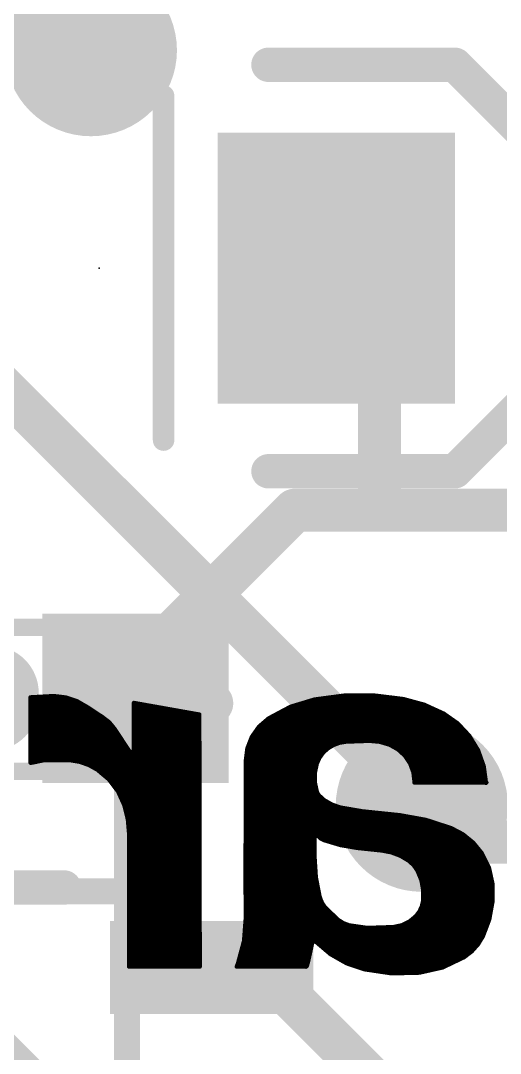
# Model space of a CAD drawing. Extents: x -0.1 to 42, y -11.4 to 16.1.
# Drawn here: x 29.38 to 32.21, y 6.79 to 12.89 of the extents above; entities that cross this region are included whole.
import ezdxf

# ---------------------------------------------------------------- set-up
doc = ezdxf.new("R2010")
doc.units = 0
for name, color, linetype in [('1', 12, 'CONTINUOUS'), ('16', 132, 'CONTINUOUS'), ('18', 110, 'CONTINUOUS'), ('21', 41, 'CONTINUOUS'), ('22', 40, 'CONTINUOUS'), ('23', 53, 'CONTINUOUS'), ('51', 53, 'CONTINUOUS')]:
    doc.layers.add(name, color=color, linetype=linetype)

# ---------------------------------------------------------------- blocks, each defined once
blk = doc.blocks.new('RECT')
blk.add_solid([(-0.5, -0.5), (0.5, -0.5), (-0.5, 0.5), (0.5, 0.5)])
blk = doc.blocks.new('ROUNDV')
at = {"const_width": 0.5}
blk.add_lwpolyline([(0, -0.25, 1), (0, 0.25, 1), (0, -0.25)], format="xyb", dxfattribs=at)

msp = doc.modelspace()

# ---------------------------------------------------------------- linework, layer by layer
at = {"layer": '1', "const_width": 0.254}
for points in [[(31.245, 11.43), (31.5, 11.175)], [(31.5, 11.175), (31.5, 10)], [(31, 10), (30.06, 9.06)], [(31.5, 10), (31, 10)], [(32.76, 10), (31.5, 10)], [(30.06, 9.06), (30.06, 8.89)], [(30.48, 8.89), (30.06, 8.89)], [(30.06, 7.7501), (30.06, 8.89)], [(30.5101, 8.8599), (30.48, 8.89)], [(31.75, 8.255), (31.765, 8.24)], [(31.965, 8.04), (31.75, 8.255)], [(33.02, 8.04), (31.965, 8.04)], [(30.5101, 7.3), (30.06, 7.7501)], [(30.5101, 7.3), (30.8, 7.3)], [(30.8, 7.3), (31.75, 6.35)]]:
    msp.add_lwpolyline(points, dxfattribs=at)
at = {"layer": '1', "const_width": 0.127}
for points in [[(31.2899, 11.4749, 1), (31.2001, 11.3851)], [(31.5635, 11.175, 1), (31.4365, 11.175)], [(31.4551, 11.1301, 1), (31.5449, 11.2199)], [(31, 10.0635, 1), (31, 9.9365)], [(31.0449, 9.9551, 1), (30.9551, 10.0449)], [(31.5, 10.0635, 1), (31.5, 9.9365)], [(31.5, 9.9365, 1), (31.5, 10.0635)], [(31.4365, 10, 1), (31.5635, 10)], [(30.1235, 9.06, 1), (29.9965, 9.06)], [(30.0151, 9.1049, 1), (30.1049, 9.0151)], [(30.06, 8.9535, 1), (30.06, 8.8265)], [(30.1235, 8.89, 1), (29.9965, 8.89)], [(30.5249, 8.9349, 1), (30.4351, 8.8451)], [(30.4652, 8.815, 1), (30.555, 8.9048)], [(30.48, 8.8265, 1), (30.48, 8.9535)], [(29.9965, 8.89, 1), (30.1235, 8.89)], [(31.7949, 8.2999, 1), (31.7051, 8.2101)], [(31.7949, 8.2999, 1), (31.7051, 8.2101)], [(31.7201, 8.1951, 1), (31.8099, 8.2849)], [(31.965, 8.1035, 1), (31.965, 7.9765)], [(31.9201, 7.9951, 1), (32.0099, 8.0849)], [(30.1049, 7.795, 1), (30.0151, 7.7052)], [(29.9965, 7.7501, 1), (30.1235, 7.7501)], [(30.5101, 7.3635, 1), (30.5101, 7.2365)], [(30.4652, 7.2551, 1), (30.555, 7.3449)], [(30.8449, 7.3449, 1), (30.7551, 7.2551)], [(30.8, 7.2365, 1), (30.8, 7.3635)]]:
    msp.add_lwpolyline(points, format="xyb", dxfattribs=at)
at = {"layer": '16', "const_width": 0.254}
for points in [[(28.448, 11.557), (31.75, 8.255)], [(25.908, 10.16), (33.147, 2.921)]]:
    msp.add_lwpolyline(points, dxfattribs=at)
at = {"layer": '16', "const_width": 0.127}
msp.add_lwpolyline([(31.7051, 8.2101, 1), (31.7949, 8.2999)], format="xyb", dxfattribs=at)
at = {"layer": '21'}
for points, const_width in [([(31.945, 12.63), (30.845, 12.63)], 0.2032), ([(32.345, 12.23), (31.945, 12.63)], 0.2032), ([(30.226, 12.446), (30.226, 10.414)], 0.127), ([(31.945, 10.23), (32.345, 10.63)], 0.2032), ([(30.845, 10.23), (31.945, 10.23)], 0.2032), ([(29.21, 8.8595), (29.21, 8.9205)], 0.5588), ([(28.7806, 7.7724), (29.6394, 7.7724)], 0.2032)]:
    msp.add_lwpolyline(points, dxfattribs=dict(at, const_width=const_width))
for points, const_width in [([(30.845, 12.6808, 1), (30.845, 12.5792)], 0.1016), ([(31.9809, 12.6659, 1), (31.9091, 12.5941)], 0.1016), ([(31.945, 12.5792, 1), (31.945, 12.6808)], 0.1016), ([(30.2578, 12.446, 1), (30.1943, 12.446)], 0.0635), ([(30.1943, 10.414, 1), (30.2578, 10.414)], 0.0635), ([(30.845, 10.2808, 1), (30.845, 10.1792)], 0.1016), ([(31.9091, 10.2659, 1), (31.9809, 10.1941)], 0.1016), ([(31.945, 10.1792, 1), (31.945, 10.2808)], 0.1016), ([(29.3497, 8.9205, 1), (29.0703, 8.9205)], 0.2794), ([(29.0703, 8.8595, 1), (29.3497, 8.8595)], 0.2794), ([(29.6394, 7.7216, 1), (29.6394, 7.8232)], 0.1016)]:
    msp.add_lwpolyline(points, format="xyb", dxfattribs=dict(at, const_width=const_width))
at = {"layer": '22', "const_width": 0.0254}
for points in [[(29.5783, 8.9027), (29.4411, 8.8951)], [(29.4411, 8.8951), (29.4411, 8.509)], [(29.4411, 8.89), (29.6612, 8.89)], [(29.6484, 8.8943), (29.5783, 8.9027)], [(29.7153, 8.872), (29.6484, 8.8943)], [(31.1175, 8.8824), (31.2914, 8.9054)], [(31.175, 8.89), (31.5992, 8.89)], [(31.2914, 8.9054), (31.4667, 8.9062)], [(31.4667, 8.9062), (31.6408, 8.8849)], [(29.4411, 8.8646), (29.7281, 8.8646)], [(29.4411, 8.8392), (29.7721, 8.8392)], [(29.7764, 8.8367), (29.7153, 8.872)], [(29.8653, 8.7782), (29.7764, 8.8367)], [(30.4368, 8.7935), (30.0507, 8.8621)], [(30.0507, 8.8621), (30.0507, 8.575)], [(30.0507, 8.8392), (30.1796, 8.8392)], [(30.8458, 8.7706), (30.9761, 8.8399)], [(30.9748, 8.8392), (31.7906, 8.8392)], [(30.9761, 8.8399), (31.1175, 8.8824)], [(31.0583, 8.8646), (31.7154, 8.8646)], [(31.6408, 8.8849), (31.7637, 8.8515)], [(31.7637, 8.8515), (31.8795, 8.7986)], [(29.4411, 8.8138), (29.8112, 8.8138)], [(29.4411, 8.7884), (29.8498, 8.7884)], [(29.9048, 8.748), (29.8653, 8.7782)], [(30.0507, 8.8138), (30.3225, 8.8138)], [(30.0507, 8.7884), (30.4368, 8.7884)], [(30.4394, 7.305), (30.4368, 8.7935)], [(30.7896, 8.7223), (30.8458, 8.7706)], [(30.8793, 8.7884), (31.894, 8.7884)], [(30.927, 8.8138), (31.8462, 8.8138)], [(31.8795, 8.7986), (31.9613, 8.7411)], [(29.4411, 8.763), (29.8852, 8.763)], [(29.4411, 8.7376), (29.9133, 8.7376)], [(29.4411, 8.7122), (29.9343, 8.7122)], [(29.9364, 8.7097), (29.9048, 8.748)], [(30.005, 8.6055), (29.9364, 8.7097)], [(30.0507, 8.763), (30.4369, 8.763)], [(30.0507, 8.7376), (30.4369, 8.7376)], [(30.0507, 8.7122), (30.4369, 8.7122)], [(30.7469, 8.6618), (30.7896, 8.7223)], [(30.7825, 8.7122), (31.9884, 8.7122)], [(30.8074, 8.7376), (31.9646, 8.7376)], [(30.837, 8.763), (31.9302, 8.763)], [(31.9613, 8.7411), (32.0296, 8.6682)], [(29.4411, 8.6868), (29.9515, 8.6868)], [(29.4411, 8.6614), (29.9682, 8.6614)], [(30.0507, 8.6868), (30.437, 8.6868)], [(30.0507, 8.6614), (30.437, 8.6614)], [(30.7202, 8.5927), (30.7469, 8.6618)], [(30.7467, 8.6614), (32.0337, 8.6614)], [(30.7646, 8.6868), (32.0121, 8.6868)], [(32.0296, 8.6682), (32.0816, 8.5828)], [(29.4411, 8.636), (29.9849, 8.636)], [(29.4411, 8.6106), (30.0016, 8.6106)], [(29.4411, 8.5852), (30.0185, 8.5852)], [(30.0253, 8.575), (30.005, 8.6055)], [(30.0507, 8.636), (30.4371, 8.636)], [(30.0507, 8.6106), (30.4371, 8.6106)], [(30.0507, 8.5852), (30.4372, 8.5852)], [(30.7111, 8.5192), (30.7202, 8.5927)], [(30.7193, 8.5852), (31.1855, 8.5852)], [(30.7271, 8.6106), (31.2228, 8.6106)], [(30.7369, 8.636), (31.3716, 8.636)], [(31.1937, 8.5928), (31.1666, 8.5677)], [(31.2273, 8.6134), (31.1937, 8.5928)], [(31.2642, 8.6271), (31.2273, 8.6134)], [(31.303, 8.6335), (31.2642, 8.6271)], [(31.4401, 8.6385), (31.303, 8.6335)], [(31.5009, 8.633), (31.4401, 8.6385)], [(31.4675, 8.636), (32.0492, 8.636)], [(31.5595, 8.6157), (31.5009, 8.633)], [(31.6084, 8.5888), (31.5595, 8.6157)], [(31.5688, 8.6106), (32.0646, 8.6106)], [(31.6496, 8.5512), (31.6084, 8.5888)], [(31.6124, 8.5852), (32.0801, 8.5852)], [(29.4411, 8.5598), (30.4372, 8.5598)], [(29.4411, 8.5344), (30.4373, 8.5344)], [(29.4589, 8.5115), (29.5199, 8.5242)], [(29.5199, 8.5242), (29.6748, 8.5242)], [(29.6748, 8.5242), (29.731, 8.5147)], [(30.0406, 8.57), (30.0253, 8.575)], [(30.0507, 8.575), (30.0406, 8.57)], [(30.713, 8.5344), (31.1437, 8.5344)], [(30.7161, 8.5598), (31.161, 8.5598)], [(31.1452, 8.5377), (31.1302, 8.5039)], [(31.1666, 8.5677), (31.1452, 8.5377)], [(31.6402, 8.5598), (32.0897, 8.5598)], [(31.6808, 8.5049), (31.6496, 8.5512)], [(31.6609, 8.5344), (32.0987, 8.5344)], [(32.0816, 8.5828), (32.115, 8.4886)], [(29.4411, 8.509), (29.4437, 8.509)], [(29.4411, 8.509), (29.4437, 8.509)], [(29.4437, 8.509), (29.4589, 8.5115)], [(29.731, 8.5147), (29.7849, 8.4959)], [(29.7473, 8.509), (30.4373, 8.509)], [(29.7849, 8.4959), (29.8348, 8.4684)], [(29.8072, 8.4836), (30.4373, 8.4836)], [(29.8348, 8.4684), (29.9035, 8.4107)], [(30.7111, 8.0366), (30.7111, 8.5192)], [(30.7111, 8.509), (31.1325, 8.509)], [(30.7111, 8.4836), (31.1259, 8.4836)], [(31.1302, 8.5039), (31.1185, 8.4493)], [(31.678, 8.509), (32.1078, 8.509)], [(31.7002, 8.4526), (31.6808, 8.5049)], [(31.6887, 8.4836), (32.1157, 8.4836)], [(32.115, 8.4886), (32.1285, 8.3896)], [(29.8469, 8.4582), (30.4374, 8.4582)], [(29.8772, 8.4328), (30.4374, 8.4328)], [(29.9035, 8.4107), (29.9578, 8.3392)], [(29.906, 8.4074), (30.4375, 8.4074)], [(30.7111, 8.4582), (31.1204, 8.4582)], [(30.7111, 8.4328), (31.1185, 8.4328)], [(30.7111, 8.4074), (31.1185, 8.4074)], [(31.1185, 8.4493), (31.1185, 8.3934)], [(31.6981, 8.4582), (32.1191, 8.4582)], [(31.7068, 8.3972), (31.7002, 8.4526)], [(31.7026, 8.4328), (32.1226, 8.4328)], [(31.7056, 8.4074), (32.1261, 8.4074)], [(29.9253, 8.382), (30.4375, 8.382)], [(29.9445, 8.3566), (30.4376, 8.3566)], [(30.7111, 8.382), (31.121, 8.382)], [(30.7111, 8.3566), (31.1264, 8.3566)], [(31.1185, 8.3934), (31.1302, 8.3388)], [(31.7068, 8.3922), (31.7068, 8.3972)], [(32.131, 8.3922), (31.7068, 8.3922)], [(32.1285, 8.3896), (32.131, 8.3922)], [(29.9578, 8.3392), (29.9949, 8.2575)], [(29.9614, 8.3312), (30.4376, 8.3312)], [(29.9729, 8.3058), (30.4377, 8.3058)], [(29.9845, 8.2804), (30.4377, 8.2804)], [(30.7111, 8.3312), (31.1335, 8.3312)], [(30.7111, 8.3058), (31.154, 8.3058)], [(30.7111, 8.2804), (31.1866, 8.2804)], [(31.1302, 8.3388), (31.1355, 8.3268)], [(31.1355, 8.3268), (31.1429, 8.316)], [(31.1429, 8.316), (31.1734, 8.288)], [(31.1734, 8.288), (31.2184, 8.2621)], [(29.9949, 8.2575), (30.0154, 8.1735)], [(29.9955, 8.255), (30.4377, 8.255)], [(30.0017, 8.2296), (30.4378, 8.2296)], [(30.7111, 8.255), (31.2384, 8.255)], [(30.7111, 8.2296), (31.3555, 8.2296)], [(31.2184, 8.2621), (31.2674, 8.2448)], [(31.2674, 8.2448), (31.3995, 8.222)], [(31.3995, 8.222), (31.6205, 8.1991)], [(30.0079, 8.2042), (30.4378, 8.2042)], [(30.0141, 8.1788), (30.4379, 8.1788)], [(30.0154, 8.1735), (30.0228, 8.0874)], [(30.7111, 8.2042), (31.5713, 8.2042)], [(30.7111, 8.1788), (31.7327, 8.1788)], [(31.6205, 8.1991), (31.7742, 8.1713)], [(31.7742, 8.1713), (31.9227, 8.1229)], [(30.0171, 8.1534), (30.4379, 8.1534)], [(30.0193, 8.128), (30.438, 8.128)], [(30.0215, 8.1026), (30.438, 8.1026)], [(30.7111, 8.1534), (31.8291, 8.1534)], [(30.7111, 8.128), (31.9071, 8.128)], [(30.7111, 8.1026), (31.9613, 8.1026)], [(31.1226, 8.0975), (31.1175, 8.0975)], [(31.1175, 8.0975), (31.1175, 8.0366)], [(31.1354, 8.0781), (31.1226, 8.0975)], [(31.9227, 8.1229), (31.9924, 8.0863)], [(30.0228, 8.0874), (30.0228, 7.305)], [(30.0228, 8.0772), (30.4381, 8.0772)], [(30.0228, 8.0518), (30.4381, 8.0518)], [(30.7111, 8.0772), (31.1175, 8.0772)], [(30.7111, 8.0518), (31.1175, 8.0518)], [(31.1175, 8.0366), (30.7111, 8.0366)], [(31.1527, 8.0625), (31.1354, 8.0781)], [(31.1364, 8.0772), (32.0035, 8.0772)], [(31.1734, 8.0518), (31.1527, 8.0625)], [(31.2698, 8.023), (31.1734, 8.0518)], [(31.1734, 8.0518), (32.0346, 8.0518)], [(31.9924, 8.0863), (32.0533, 8.0365)], [(32.0533, 8.0365), (32.1031, 7.9756)], [(30.0228, 8.0264), (30.4381, 8.0264)], [(30.0228, 8.001), (30.4382, 8.001)], [(30.0228, 7.9756), (30.4382, 7.9756)], [(30.7111, 7.5921), (30.7086, 8.0264)], [(30.7086, 8.0264), (31.1175, 8.0264)], [(30.7087, 8.001), (31.1175, 8.001)], [(30.7089, 7.9756), (31.1175, 7.9756)], [(31.1175, 8.0264), (31.1175, 7.9426)], [(31.2586, 8.0264), (32.0616, 8.0264)], [(31.369, 8.0061), (31.2698, 8.023)], [(31.5138, 7.9908), (31.369, 8.0061)], [(31.4173, 8.001), (32.0823, 8.001)], [(31.5704, 7.98), (31.5138, 7.9908)], [(31.6243, 7.9595), (31.5704, 7.98)], [(31.5819, 7.9756), (32.1031, 7.9756)], [(32.1031, 7.9756), (32.146, 7.8894)], [(30.0228, 7.9502), (30.4383, 7.9502)], [(30.0228, 7.9248), (30.4383, 7.9248)], [(30.709, 7.9502), (31.1175, 7.9502)], [(30.7092, 7.9248), (31.1186, 7.9248)], [(31.1175, 7.9426), (31.1245, 7.8325)], [(31.6738, 7.9299), (31.6243, 7.9595)], [(31.6398, 7.9502), (32.1157, 7.9502)], [(31.7026, 7.9036), (31.6738, 7.9299)], [(31.6794, 7.9248), (32.1284, 7.9248)], [(30.0228, 7.8994), (30.4384, 7.8994)], [(30.0228, 7.874), (30.4384, 7.874)], [(30.7093, 7.8994), (31.1203, 7.8994)], [(30.7095, 7.874), (31.1219, 7.874)], [(31.7246, 7.8715), (31.7026, 7.9036)], [(31.7055, 7.8994), (32.141, 7.8994)], [(31.7229, 7.874), (32.1494, 7.874)], [(31.7476, 7.8149), (31.7246, 7.8715)], [(32.146, 7.8894), (32.1666, 7.7953)], [(30.0228, 7.8486), (30.4385, 7.8486)], [(30.0228, 7.8232), (30.4385, 7.8232)], [(30.0228, 7.7978), (30.4385, 7.7978)], [(30.7096, 7.8486), (31.1235, 7.8486)], [(30.7098, 7.8232), (31.1263, 7.8232)], [(30.7099, 7.7978), (31.1312, 7.7978)], [(31.1245, 7.8325), (31.1455, 7.7241)], [(31.7339, 7.8486), (32.1549, 7.8486)], [(31.7442, 7.8232), (32.1605, 7.8232)], [(31.7587, 7.7548), (31.7476, 7.8149)], [(31.7508, 7.7978), (32.166, 7.7978)], [(32.1666, 7.7953), (32.1669, 7.6892)], [(30.0228, 7.7724), (30.4386, 7.7724)], [(30.0228, 7.747), (30.4386, 7.747)], [(30.7101, 7.7724), (31.1362, 7.7724)], [(30.7102, 7.747), (31.1411, 7.747)], [(31.7555, 7.7724), (32.1667, 7.7724)], [(31.7576, 7.6937), (31.7587, 7.7548)], [(31.7586, 7.747), (32.1667, 7.747)], [(30.0228, 7.7216), (30.4387, 7.7216)], [(30.0228, 7.6962), (30.4387, 7.6962)], [(30.0228, 7.6708), (30.4388, 7.6708)], [(30.7104, 7.7216), (31.1462, 7.7216)], [(30.7105, 7.6962), (31.155, 7.6962)], [(30.7107, 7.6708), (31.1681, 7.6708)], [(31.1455, 7.7241), (31.1506, 7.7064)], [(31.1506, 7.7064), (31.1621, 7.6796)], [(31.1621, 7.6796), (31.1785, 7.6556)], [(31.7499, 7.6603), (31.7576, 7.6937)], [(31.7523, 7.6708), (32.1635, 7.6708)], [(31.7576, 7.6962), (32.1668, 7.6962)], [(31.7581, 7.7216), (32.1668, 7.7216)], [(32.1669, 7.6892), (32.148, 7.5847)], [(30.0228, 7.6454), (30.4388, 7.6454)], [(30.0228, 7.62), (30.4389, 7.62)], [(30.7108, 7.6454), (31.189, 7.6454)], [(30.7109, 7.62), (31.2153, 7.62)], [(31.1785, 7.6556), (31.2547, 7.5819)], [(31.7144, 7.6022), (31.7353, 7.6294)], [(31.7281, 7.62), (32.1544, 7.62)], [(31.7353, 7.6294), (31.7499, 7.6603)], [(31.7428, 7.6454), (32.159, 7.6454)], [(30.0228, 7.5946), (30.4389, 7.5946)], [(30.0228, 7.5692), (30.4389, 7.5692)], [(30.7008, 7.4566), (30.7111, 7.5921)], [(30.7094, 7.5692), (31.2748, 7.5692)], [(30.7111, 7.5946), (31.2416, 7.5946)], [(31.2547, 7.5819), (31.286, 7.5621)], [(31.286, 7.5621), (31.3207, 7.5489)], [(31.3207, 7.5489), (31.4274, 7.5336)], [(31.5824, 7.5387), (31.6311, 7.549)], [(31.6311, 7.549), (31.676, 7.5706)], [(31.6731, 7.5692), (32.1422, 7.5692)], [(31.676, 7.5706), (31.7144, 7.6022)], [(31.7052, 7.5946), (32.1498, 7.5946)], [(32.148, 7.5847), (32.1107, 7.4854)], [(30.0228, 7.5438), (30.439, 7.5438)], [(30.0228, 7.5184), (30.439, 7.5184)], [(30.0228, 7.493), (30.4391, 7.493)], [(30.7035, 7.493), (32.1136, 7.493)], [(30.7055, 7.5184), (32.1231, 7.5184)], [(30.7074, 7.5438), (31.3563, 7.5438)], [(31.4274, 7.5336), (31.5824, 7.5387)], [(31.6065, 7.5438), (32.1326, 7.5438)], [(30.0228, 7.4676), (30.4391, 7.4676)], [(30.0228, 7.4422), (30.4392, 7.4422)], [(30.6654, 7.3254), (30.7008, 7.4566)], [(30.6969, 7.4422), (31.1023, 7.4422)], [(30.7016, 7.4676), (32.0999, 7.4676)], [(31.1023, 7.4422), (31.0794, 7.3381)], [(31.1049, 7.4481), (31.1023, 7.4422)], [(31.1097, 7.4524), (31.1049, 7.4481)], [(31.1159, 7.4543), (31.1097, 7.4524)], [(31.1223, 7.4534), (31.1159, 7.4543)], [(31.1277, 7.4498), (31.1223, 7.4534)], [(31.211, 7.379), (31.1277, 7.4498)], [(31.1366, 7.4422), (32.0846, 7.4422)], [(32.0815, 7.4371), (32.0438, 7.3951)], [(32.1107, 7.4854), (32.0815, 7.4371)], [(30.0228, 7.4168), (30.4392, 7.4168)], [(30.0228, 7.3914), (30.4393, 7.3914)], [(30.0228, 7.366), (30.4393, 7.366)], [(30.6763, 7.366), (31.0855, 7.366)], [(30.6832, 7.3914), (31.0911, 7.3914)], [(30.69, 7.4168), (31.0967, 7.4168)], [(31.1665, 7.4168), (32.0633, 7.4168)], [(31.1964, 7.3914), (32.0389, 7.3914)], [(31.3061, 7.325), (31.211, 7.379)], [(31.2339, 7.366), (32.0056, 7.366)], [(32.0438, 7.3951), (31.9989, 7.3609)], [(30.0228, 7.3406), (30.4393, 7.3406)], [(30.0228, 7.3152), (30.4394, 7.3152)], [(30.0228, 7.305), (30.4394, 7.305)], [(30.6578, 7.305), (30.6654, 7.3254)], [(31.0617, 7.305), (30.6578, 7.305)], [(30.6616, 7.3152), (31.0732, 7.3152)], [(30.6695, 7.3406), (31.08, 7.3406)], [(31.0659, 7.3047), (31.0617, 7.305)], [(31.0696, 7.3065), (31.0659, 7.3047)], [(31.0718, 7.3101), (31.0696, 7.3065)], [(31.0794, 7.3381), (31.0718, 7.3101)], [(31.2786, 7.3406), (31.9564, 7.3406)], [(31.4096, 7.2898), (31.3061, 7.325)], [(31.3349, 7.3152), (31.9031, 7.3152)], [(31.9989, 7.3609), (31.872, 7.3003)], [(31.5713, 7.2657), (31.4096, 7.2898)], [(31.4096, 7.2898), (31.8251, 7.2898)], [(31.7348, 7.2695), (31.5713, 7.2657)], [(31.872, 7.3003), (31.7348, 7.2695)]]:
    msp.add_lwpolyline(points, dxfattribs=at)
at = {"layer": '22', "const_width": 0.0127}
for points in [[(29.4407, 8.9014, 1), (29.4415, 8.8888)], [(29.4475, 8.8951, 1), (29.4348, 8.8951)], [(29.4411, 8.8963, 1), (29.4411, 8.8837)], [(29.5791, 8.909, 1), (29.5775, 8.8964)], [(29.5787, 8.8964, 1), (29.5779, 8.909)], [(29.6504, 8.9003, 1), (29.6463, 8.8883)], [(29.6476, 8.888, 1), (29.6491, 8.9006)], [(29.6612, 8.8837, 1), (29.6612, 8.8963)], [(31.175, 8.8963, 1), (31.175, 8.8837)], [(31.2913, 8.9117, 1), (31.2914, 8.899)], [(31.2922, 8.8991, 1), (31.2905, 8.9117)], [(31.4675, 8.9125, 1), (31.466, 8.8999)], [(31.4668, 8.8999, 1), (31.4667, 8.9126)], [(31.5992, 8.8837, 1), (31.5992, 8.8963)], [(29.4411, 8.871, 1), (29.4411, 8.8583)], [(29.4411, 8.8455, 1), (29.4411, 8.8329)], [(29.7185, 8.8775, 1), (29.7121, 8.8665)], [(29.7133, 8.866, 1), (29.7173, 8.878)], [(29.7281, 8.8583, 1), (29.7281, 8.871)], [(29.7799, 8.842, 1), (29.7729, 8.8314)], [(29.7721, 8.8329, 1), (29.7721, 8.8455)], [(29.7732, 8.8312, 1), (29.7796, 8.8422)], [(30.0518, 8.8684, 1), (30.0496, 8.8558)], [(30.0507, 8.8455, 1), (30.0507, 8.8329)], [(30.0571, 8.8621, 1), (30.0444, 8.8621)], [(30.1796, 8.8329, 1), (30.1796, 8.8455)], [(30.9748, 8.8455, 1), (30.9748, 8.8329)], [(30.9743, 8.846, 1), (30.978, 8.8338)], [(30.9791, 8.8343, 1), (30.9731, 8.8455)], [(31.0583, 8.871, 1), (31.0583, 8.8583)], [(31.1167, 8.8887, 1), (31.1183, 8.8761)], [(31.1193, 8.8763, 1), (31.1157, 8.8885)], [(31.6425, 8.891, 1), (31.6391, 8.8788)], [(31.64, 8.8786, 1), (31.6416, 8.8912)], [(31.7154, 8.8583, 1), (31.7154, 8.871)], [(31.7663, 8.8573, 1), (31.761, 8.8457)], [(31.762, 8.8454, 1), (31.7653, 8.8576)], [(31.7906, 8.8329, 1), (31.7906, 8.8455)], [(29.4411, 8.8201, 1), (29.4411, 8.8075)], [(29.4411, 8.7948, 1), (29.4411, 8.7821)], [(29.8112, 8.8075, 1), (29.8112, 8.8201)], [(29.8498, 8.7821, 1), (29.8498, 8.7948)], [(29.8692, 8.7832, 1), (29.8614, 8.7732)], [(29.8618, 8.7729, 1), (29.8688, 8.7835)], [(30.0507, 8.8201, 1), (30.0507, 8.8075)], [(30.0507, 8.7948, 1), (30.0507, 8.7821)], [(30.3225, 8.8075, 1), (30.3225, 8.8201)], [(30.4431, 8.7935, 1), (30.4305, 8.7935)], [(30.4357, 8.7872, 1), (30.4379, 8.7998)], [(30.4368, 8.7821, 1), (30.4368, 8.7948)], [(30.8428, 8.7762, 1), (30.8488, 8.765)], [(30.8499, 8.7658, 1), (30.8417, 8.7754)], [(30.8793, 8.7948, 1), (30.8793, 8.7821)], [(30.927, 8.8201, 1), (30.927, 8.8075)], [(31.8462, 8.8075, 1), (31.8462, 8.8201)], [(31.8832, 8.8038, 1), (31.8758, 8.7934)], [(31.8769, 8.7928, 1), (31.8821, 8.8044)], [(31.894, 8.7821, 1), (31.894, 8.7948)], [(29.4411, 8.7693, 1), (29.4411, 8.7567)], [(29.4411, 8.7439, 1), (29.4411, 8.7313)], [(29.4411, 8.7186, 1), (29.4411, 8.7059)], [(29.8852, 8.7567, 1), (29.8852, 8.7693)], [(29.9096, 8.752, 1), (29.8999, 8.744)], [(29.9009, 8.743, 1), (29.9086, 8.753)], [(29.9133, 8.7313, 1), (29.9133, 8.7439)], [(29.9417, 8.7132, 1), (29.9311, 8.7062)], [(29.9315, 8.7057, 1), (29.9413, 8.7137)], [(29.9343, 8.7059, 1), (29.9343, 8.7186)], [(30.0507, 8.7693, 1), (30.0507, 8.7567)], [(30.0507, 8.7439, 1), (30.0507, 8.7313)], [(30.0507, 8.7186, 1), (30.0507, 8.7059)], [(30.4369, 8.7567, 1), (30.4369, 8.7693)], [(30.4369, 8.7313, 1), (30.4369, 8.7439)], [(30.4369, 8.7059, 1), (30.4369, 8.7186)], [(30.7825, 8.7186, 1), (30.7825, 8.7059)], [(30.7855, 8.7271, 1), (30.7938, 8.7175)], [(30.7948, 8.7186, 1), (30.7844, 8.726)], [(30.8074, 8.7439, 1), (30.8074, 8.7313)], [(30.837, 8.7693, 1), (30.837, 8.7567)], [(31.9302, 8.7567, 1), (31.9302, 8.7693)], [(31.9659, 8.7455, 1), (31.9566, 8.7368)], [(31.9576, 8.7359, 1), (31.9649, 8.7463)], [(31.9646, 8.7313, 1), (31.9646, 8.7439)], [(31.9884, 8.7059, 1), (31.9884, 8.7186)], [(29.4411, 8.6931, 1), (29.4411, 8.6805)], [(29.4411, 8.6677, 1), (29.4411, 8.6551)], [(29.9515, 8.6805, 1), (29.9515, 8.6931)], [(29.9682, 8.6551, 1), (29.9682, 8.6677)], [(30.0507, 8.6931, 1), (30.0507, 8.6805)], [(30.0507, 8.6677, 1), (30.0507, 8.6551)], [(30.437, 8.6805, 1), (30.437, 8.6931)], [(30.437, 8.6551, 1), (30.437, 8.6677)], [(30.7467, 8.6677, 1), (30.7467, 8.6551)], [(30.7417, 8.6655, 1), (30.7521, 8.6581)], [(30.7528, 8.6595, 1), (30.741, 8.6641)], [(30.7646, 8.6931, 1), (30.7646, 8.6805)], [(32.0121, 8.6805, 1), (32.0121, 8.6931)], [(32.035, 8.6715, 1), (32.0242, 8.6649)], [(32.025, 8.6638, 1), (32.0342, 8.6725)], [(32.0337, 8.6551, 1), (32.0337, 8.6677)], [(29.4411, 8.6424, 1), (29.4411, 8.6297)], [(29.4411, 8.6169, 1), (29.4411, 8.6043)], [(29.4411, 8.5915, 1), (29.4411, 8.5789)], [(29.9849, 8.6297, 1), (29.9849, 8.6424)], [(30.0103, 8.609, 1), (29.9997, 8.602)], [(29.9997, 8.602, 1), (30.0103, 8.609)], [(30.0016, 8.6043, 1), (30.0016, 8.6169)], [(30.0185, 8.5789, 1), (30.0185, 8.5915)], [(30.0507, 8.6424, 1), (30.0507, 8.6297)], [(30.0507, 8.6169, 1), (30.0507, 8.6043)], [(30.0507, 8.5915, 1), (30.0507, 8.5789)], [(30.4371, 8.6297, 1), (30.4371, 8.6424)], [(30.4371, 8.6043, 1), (30.4371, 8.6169)], [(30.4372, 8.5789, 1), (30.4372, 8.5915)], [(30.7193, 8.5915, 1), (30.7193, 8.5789)], [(30.7265, 8.5919, 1), (30.7139, 8.5935)], [(30.7143, 8.595, 1), (30.7261, 8.5904)], [(30.7271, 8.6169, 1), (30.7271, 8.6043)], [(30.7369, 8.6424, 1), (30.7369, 8.6297)], [(31.1855, 8.5789, 1), (31.1855, 8.5915)], [(31.1904, 8.5982, 1), (31.197, 8.5874)], [(31.198, 8.5881, 1), (31.1894, 8.5975)], [(31.2251, 8.6193, 1), (31.2295, 8.6074)], [(31.2228, 8.6043, 1), (31.2228, 8.6169)], [(31.2306, 8.6079, 1), (31.224, 8.6188)], [(31.2631, 8.6334, 1), (31.2652, 8.6208)], [(31.2664, 8.6211, 1), (31.2619, 8.633)], [(31.3028, 8.6398, 1), (31.3032, 8.6272)], [(31.304, 8.6272, 1), (31.302, 8.6398)], [(31.3716, 8.6297, 1), (31.3716, 8.6424)], [(31.4407, 8.6448, 1), (31.4395, 8.6322)], [(31.4403, 8.6322, 1), (31.4399, 8.6448)], [(31.4675, 8.6424, 1), (31.4675, 8.6297)], [(31.5027, 8.639, 1), (31.4991, 8.6269)], [(31.5003, 8.6266, 1), (31.5015, 8.6393)], [(31.5626, 8.6213, 1), (31.5564, 8.6101)], [(31.5577, 8.6096, 1), (31.5613, 8.6218)], [(31.5688, 8.6169, 1), (31.5688, 8.6043)], [(31.6127, 8.5935, 1), (31.6041, 8.5841)], [(31.6053, 8.5833, 1), (31.6115, 8.5944)], [(31.6124, 8.5915, 1), (31.6124, 8.5789)], [(32.0492, 8.6297, 1), (32.0492, 8.6424)], [(32.0646, 8.6043, 1), (32.0646, 8.6169)], [(32.0801, 8.5789, 1), (32.0801, 8.5915)], [(29.4411, 8.5662, 1), (29.4411, 8.5535)], [(29.4411, 8.5407, 1), (29.4411, 8.5281)], [(29.5199, 8.5305, 1), (29.5199, 8.5179)], [(29.5212, 8.518, 1), (29.5186, 8.5304)], [(29.6759, 8.5305, 1), (29.6737, 8.5179)], [(29.6748, 8.5179, 1), (29.6748, 8.5305)], [(30.0273, 8.581, 1), (30.0233, 8.569)], [(30.02, 8.5715, 1), (30.0306, 8.5785)], [(30.0378, 8.5757, 1), (30.0434, 8.5643)], [(30.0386, 8.564, 1), (30.0426, 8.576)], [(30.0444, 8.575, 1), (30.0571, 8.575)], [(30.0535, 8.5693, 1), (30.0479, 8.5807)], [(30.4372, 8.5535, 1), (30.4372, 8.5662)], [(30.4373, 8.5281, 1), (30.4373, 8.5407)], [(30.713, 8.5407, 1), (30.713, 8.5281)], [(30.7161, 8.5662, 1), (30.7161, 8.5535)], [(31.14, 8.5413, 1), (31.1503, 8.534)], [(31.151, 8.5351, 1), (31.1394, 8.5402)], [(31.1437, 8.5281, 1), (31.1437, 8.5407)], [(31.1623, 8.5724, 1), (31.1709, 8.563)], [(31.161, 8.5535, 1), (31.161, 8.5662)], [(31.1718, 8.564, 1), (31.1615, 8.5714)], [(31.6402, 8.5662, 1), (31.6402, 8.5535)], [(31.6549, 8.5547, 1), (31.6443, 8.5476)], [(31.6453, 8.5465, 1), (31.6539, 8.5559)], [(31.6609, 8.5407, 1), (31.6609, 8.5281)], [(32.0875, 8.5849, 1), (32.0756, 8.5807)], [(32.0761, 8.5795, 1), (32.087, 8.5861)], [(32.0897, 8.5535, 1), (32.0897, 8.5662)], [(32.0987, 8.5281, 1), (32.0987, 8.5407)], [(29.4411, 8.5153, 1), (29.4411, 8.5027)], [(29.4411, 8.5153, 1), (29.4411, 8.5027)], [(29.4348, 8.509, 1), (29.4475, 8.509)], [(29.4427, 8.5153, 1), (29.4447, 8.5027)], [(29.4437, 8.5027, 1), (29.4437, 8.5153)], [(29.4437, 8.5027, 1), (29.4437, 8.5153)], [(29.4576, 8.5177, 1), (29.4602, 8.5053)], [(29.4599, 8.5052, 1), (29.4579, 8.5178)], [(29.7331, 8.5207, 1), (29.7289, 8.5087)], [(29.73, 8.5084, 1), (29.7321, 8.5209)], [(29.7473, 8.5153, 1), (29.7473, 8.5027)], [(29.7879, 8.5015, 1), (29.7818, 8.4904)], [(29.7828, 8.4899, 1), (29.787, 8.5019)], [(29.8072, 8.49, 1), (29.8072, 8.4773)], [(29.8389, 8.4733, 1), (29.8307, 8.4635)], [(29.8317, 8.4628, 1), (29.8379, 8.474)], [(30.4373, 8.5027, 1), (30.4373, 8.5153)], [(30.4373, 8.4773, 1), (30.4373, 8.49)], [(30.7175, 8.5192, 1), (30.7048, 8.5192)], [(30.7048, 8.52, 1), (30.7174, 8.5184)], [(30.7111, 8.5153, 1), (30.7111, 8.5027)], [(30.7111, 8.49, 1), (30.7111, 8.4773)], [(31.1244, 8.5065, 1), (31.136, 8.5013)], [(31.1364, 8.5026, 1), (31.124, 8.5052)], [(31.1259, 8.4773, 1), (31.1259, 8.49)], [(31.1325, 8.5027, 1), (31.1325, 8.5153)], [(31.678, 8.5153, 1), (31.678, 8.5027)], [(31.6867, 8.5071, 1), (31.6748, 8.5027)], [(31.6755, 8.5014, 1), (31.6861, 8.5085)], [(31.6887, 8.49, 1), (31.6887, 8.4773)], [(32.1078, 8.5027, 1), (32.1078, 8.5153)], [(32.1213, 8.4895, 1), (32.1087, 8.4878)], [(32.109, 8.4865, 1), (32.121, 8.4908)], [(32.1157, 8.4773, 1), (32.1157, 8.49)], [(29.8469, 8.4645, 1), (29.8469, 8.4519)], [(29.8772, 8.4391, 1), (29.8772, 8.4265)], [(29.9086, 8.4145, 1), (29.8984, 8.4068)], [(29.8994, 8.4058, 1), (29.9076, 8.4155)], [(29.906, 8.4138, 1), (29.906, 8.4011)], [(30.4374, 8.4519, 1), (30.4374, 8.4645)], [(30.4374, 8.4265, 1), (30.4374, 8.4391)], [(30.4375, 8.4011, 1), (30.4375, 8.4138)], [(30.7111, 8.4645, 1), (30.7111, 8.4519)], [(30.7111, 8.4391, 1), (30.7111, 8.4265)], [(30.7111, 8.4138, 1), (30.7111, 8.4011)], [(31.1123, 8.4506, 1), (31.1247, 8.448)], [(31.1249, 8.4493, 1), (31.1122, 8.4493)], [(31.1185, 8.4265, 1), (31.1185, 8.4391)], [(31.1185, 8.4011, 1), (31.1185, 8.4138)], [(31.1204, 8.4519, 1), (31.1204, 8.4645)], [(31.6981, 8.4645, 1), (31.6981, 8.4519)], [(31.7065, 8.4534, 1), (31.6939, 8.4519)], [(31.6943, 8.4504, 1), (31.7062, 8.4548)], [(31.7026, 8.4391, 1), (31.7026, 8.4265)], [(31.7056, 8.4138, 1), (31.7056, 8.4011)], [(32.1191, 8.4519, 1), (32.1191, 8.4645)], [(32.1226, 8.4265, 1), (32.1226, 8.4391)], [(32.1261, 8.4011, 1), (32.1261, 8.4138)], [(29.9253, 8.3883, 1), (29.9253, 8.3757)], [(29.9445, 8.3629, 1), (29.9445, 8.3503)], [(30.4375, 8.3757, 1), (30.4375, 8.3883)], [(30.4376, 8.3503, 1), (30.4376, 8.3629)], [(30.7111, 8.3883, 1), (30.7111, 8.3757)], [(30.7111, 8.3629, 1), (30.7111, 8.3503)], [(31.1247, 8.3947, 1), (31.1123, 8.3921)], [(31.1122, 8.3934, 1), (31.1249, 8.3934)], [(31.121, 8.3757, 1), (31.121, 8.3883)], [(31.1264, 8.3503, 1), (31.1264, 8.3629)], [(31.7068, 8.3986, 1), (31.7068, 8.3859)], [(31.7132, 8.3972, 1), (31.7005, 8.3972)], [(31.7005, 8.3965, 1), (31.7131, 8.3979)], [(31.7005, 8.3922, 1), (31.7132, 8.3922)], [(32.1239, 8.394, 1), (32.1331, 8.3852)], [(32.1222, 8.3887, 1), (32.1348, 8.3905)], [(32.1356, 8.3878, 1), (32.1264, 8.3966)], [(32.131, 8.3859, 1), (32.131, 8.3986)], [(29.9635, 8.3418, 1), (29.952, 8.3366)], [(29.9527, 8.3353, 1), (29.9628, 8.343)], [(29.9614, 8.3376, 1), (29.9614, 8.3249)], [(29.9729, 8.3121, 1), (29.9729, 8.2995)], [(29.9845, 8.2867, 1), (29.9845, 8.2741)], [(30.4376, 8.3249, 1), (30.4376, 8.3376)], [(30.4377, 8.2995, 1), (30.4377, 8.3121)], [(30.4377, 8.2741, 1), (30.4377, 8.2867)], [(30.7111, 8.3376, 1), (30.7111, 8.3249)], [(30.7111, 8.3121, 1), (30.7111, 8.2995)], [(30.7111, 8.2867, 1), (30.7111, 8.2741)], [(31.136, 8.3413, 1), (31.1244, 8.3363)], [(31.124, 8.3375, 1), (31.1364, 8.3401)], [(31.1407, 8.3304, 1), (31.1302, 8.3232)], [(31.1296, 8.3242, 1), (31.1413, 8.3293)], [(31.1335, 8.3249, 1), (31.1335, 8.3376)], [(31.1472, 8.3207, 1), (31.1386, 8.3113)], [(31.1377, 8.3124, 1), (31.1481, 8.3196)], [(31.154, 8.2995, 1), (31.154, 8.3121)], [(31.1766, 8.2935, 1), (31.1702, 8.2825)], [(31.1691, 8.2833, 1), (31.1777, 8.2927)], [(31.1866, 8.2741, 1), (31.1866, 8.2867)], [(30.0011, 8.259, 1), (29.9887, 8.256)], [(29.9955, 8.2614, 1), (29.9955, 8.2487)], [(29.9891, 8.2549, 1), (30.0007, 8.2601)], [(30.0017, 8.2359, 1), (30.0017, 8.2233)], [(30.4377, 8.2487, 1), (30.4377, 8.2614)], [(30.4378, 8.2233, 1), (30.4378, 8.2359)], [(30.7111, 8.2614, 1), (30.7111, 8.2487)], [(30.7111, 8.2359, 1), (30.7111, 8.2233)], [(31.2205, 8.268, 1), (31.2163, 8.2561)], [(31.2152, 8.2565, 1), (31.2216, 8.2676)], [(31.2384, 8.2487, 1), (31.2384, 8.2614)], [(31.2685, 8.2511, 1), (31.2663, 8.2385)], [(31.2653, 8.2388, 1), (31.2695, 8.2508)], [(31.3555, 8.2233, 1), (31.3555, 8.2359)], [(31.4002, 8.2283, 1), (31.3988, 8.2157)], [(31.3984, 8.2157, 1), (31.4006, 8.2283)], [(30.0079, 8.2105, 1), (30.0079, 8.1979)], [(30.0141, 8.1852, 1), (30.0141, 8.1725)], [(30.0217, 8.1741, 1), (30.009, 8.173)], [(30.0092, 8.172, 1), (30.0215, 8.175)], [(30.4378, 8.1979, 1), (30.4378, 8.2105)], [(30.4379, 8.1725, 1), (30.4379, 8.1852)], [(30.7111, 8.2105, 1), (30.7111, 8.1979)], [(30.7111, 8.1852, 1), (30.7111, 8.1725)], [(31.5713, 8.1979, 1), (31.5713, 8.2105)], [(31.6216, 8.2053, 1), (31.6194, 8.1929)], [(31.6198, 8.1928, 1), (31.6212, 8.2054)], [(31.7327, 8.1725, 1), (31.7327, 8.1852)], [(31.7762, 8.1773, 1), (31.7722, 8.1653)], [(31.7731, 8.1651, 1), (31.7753, 8.1776)], [(30.0171, 8.1597, 1), (30.0171, 8.1471)], [(30.0193, 8.1343, 1), (30.0193, 8.1217)], [(30.0215, 8.109, 1), (30.0215, 8.0963)], [(30.4379, 8.1471, 1), (30.4379, 8.1597)], [(30.438, 8.1217, 1), (30.438, 8.1343)], [(30.438, 8.0963, 1), (30.438, 8.109)], [(30.7111, 8.1597, 1), (30.7111, 8.1471)], [(30.7111, 8.1343, 1), (30.7111, 8.1217)], [(30.7111, 8.109, 1), (30.7111, 8.0963)], [(31.1239, 8.0975, 1), (31.1111, 8.0975)], [(31.1175, 8.1038, 1), (31.1175, 8.0912)], [(31.1279, 8.101, 1), (31.1173, 8.094)], [(31.1226, 8.0912, 1), (31.1226, 8.1038)], [(31.8291, 8.1471, 1), (31.8291, 8.1597)], [(31.9071, 8.1217, 1), (31.9071, 8.1343)], [(31.9257, 8.1285, 1), (31.9197, 8.1173)], [(31.9207, 8.1169, 1), (31.9247, 8.1289)], [(31.9613, 8.0963, 1), (31.9613, 8.109)], [(30.0292, 8.0874, 1), (30.0164, 8.0874)], [(30.0165, 8.0869, 1), (30.0291, 8.0879)], [(30.0228, 8.0836, 1), (30.0228, 8.0709)], [(30.0228, 8.0581, 1), (30.0228, 8.0455)], [(30.4381, 8.0709, 1), (30.4381, 8.0836)], [(30.4381, 8.0455, 1), (30.4381, 8.0581)], [(30.7111, 8.0836, 1), (30.7111, 8.0709)], [(30.7111, 8.0581, 1), (30.7111, 8.0455)], [(30.7111, 8.0429, 1), (30.7111, 8.0303)], [(31.1175, 8.0709, 1), (31.1175, 8.0836)], [(31.1175, 8.0455, 1), (31.1175, 8.0581)], [(31.1175, 8.0303, 1), (31.1175, 8.0429)], [(31.1397, 8.0828, 1), (31.1312, 8.0733)], [(31.1364, 8.0836, 1), (31.1364, 8.0709)], [(31.1301, 8.0746, 1), (31.1407, 8.0816)], [(31.1556, 8.0681, 1), (31.1498, 8.0569)], [(31.1485, 8.0578, 1), (31.157, 8.0672)], [(31.1752, 8.0579, 1), (31.1716, 8.0457)], [(31.1734, 8.0581, 1), (31.1734, 8.0455)], [(31.1705, 8.0462, 1), (31.1763, 8.0574)], [(31.9964, 8.0912, 1), (31.9883, 8.0814)], [(31.9894, 8.0807, 1), (31.9953, 8.0919)], [(32.0035, 8.0709, 1), (32.0035, 8.0836)], [(32.0346, 8.0455, 1), (32.0346, 8.0581)], [(32.0582, 8.0406, 1), (32.0484, 8.0325)], [(30.0228, 7.982, 1), (30.0228, 7.9692)], [(30.0228, 8.0328, 1), (30.0228, 8.0201)], [(30.0228, 8.0074, 1), (30.0228, 7.9947)], [(30.4381, 8.0201, 1), (30.4381, 8.0328)], [(30.4382, 7.9947, 1), (30.4382, 8.0074)], [(30.4382, 7.9692, 1), (30.4382, 7.982)], [(30.7086, 8.0328, 1), (30.7086, 8.0201)], [(30.7149, 8.0264, 1), (30.7023, 8.0264)], [(30.7087, 8.0074, 1), (30.7087, 7.9947)], [(30.7089, 7.982, 1), (30.7089, 7.9692)], [(30.7048, 8.0366, 1), (30.7175, 8.0366)], [(31.1111, 8.0366, 1), (31.1239, 8.0366)], [(31.1239, 8.0264, 1), (31.1111, 8.0264)], [(31.1175, 8.0201, 1), (31.1175, 8.0328)], [(31.1175, 7.9947, 1), (31.1175, 8.0074)], [(31.1175, 7.9692, 1), (31.1175, 7.982)], [(31.2586, 8.0328, 1), (31.2586, 8.0201)], [(31.2709, 8.0293, 1), (31.2688, 8.0168)], [(31.268, 8.017, 1), (31.2716, 8.0291)], [(31.3697, 8.0124, 1), (31.3683, 7.9998)], [(31.3679, 7.9998, 1), (31.3701, 8.0124)], [(31.4173, 8.0074, 1), (31.4173, 7.9947)], [(31.515, 7.997, 1), (31.5126, 7.9846)], [(31.5131, 7.9845, 1), (31.5145, 7.9971)], [(31.5727, 7.9859, 1), (31.5682, 7.974)], [(31.5692, 7.9737, 1), (31.5716, 7.9862)], [(31.5819, 7.982, 1), (31.5819, 7.9692)], [(32.0493, 8.0316, 1), (32.0573, 8.0415)], [(32.0616, 8.0201, 1), (32.0616, 8.0328)], [(32.0823, 7.9947, 1), (32.0823, 8.0074)], [(32.1088, 7.9784, 1), (32.0974, 7.9728)], [(32.1031, 7.9692, 1), (32.1031, 7.982)], [(30.0228, 7.9312, 1), (30.0228, 7.9184)], [(30.0228, 7.9566, 1), (30.0228, 7.9439)], [(30.4383, 7.9439, 1), (30.4383, 7.9566)], [(30.4383, 7.9184, 1), (30.4383, 7.9312)], [(30.709, 7.9566, 1), (30.709, 7.9439)], [(30.7092, 7.9312, 1), (30.7092, 7.9184)], [(31.1111, 7.9426, 1), (31.1239, 7.9426)], [(31.1238, 7.943, 1), (31.1112, 7.9422)], [(31.1175, 7.9439, 1), (31.1175, 7.9566)], [(31.1186, 7.9184, 1), (31.1186, 7.9312)], [(31.6276, 7.9649, 1), (31.621, 7.954)], [(31.622, 7.9535, 1), (31.6266, 7.9654)], [(31.6398, 7.9566, 1), (31.6398, 7.9439)], [(31.6781, 7.9346, 1), (31.6695, 7.9252)], [(31.6705, 7.9244, 1), (31.6771, 7.9354)], [(31.6794, 7.9312, 1), (31.6794, 7.9184)], [(32.0982, 7.9716, 1), (32.108, 7.9796)], [(32.1157, 7.9439, 1), (32.1157, 7.9566)], [(32.1284, 7.9184, 1), (32.1284, 7.9312)], [(30.0228, 7.9058, 1), (30.0228, 7.893)], [(30.0228, 7.8804, 1), (30.0228, 7.8677)], [(30.4384, 7.893, 1), (30.4384, 7.9058)], [(30.4384, 7.8677, 1), (30.4384, 7.8804)], [(30.7093, 7.9058, 1), (30.7093, 7.893)], [(30.7095, 7.8804, 1), (30.7095, 7.8677)], [(31.1203, 7.893, 1), (31.1203, 7.9058)], [(31.1219, 7.8677, 1), (31.1219, 7.8804)], [(31.7078, 7.9072, 1), (31.6973, 7.9)], [(31.6983, 7.8989, 1), (31.7068, 7.9083)], [(31.7055, 7.9058, 1), (31.7055, 7.893)], [(31.7229, 7.8804, 1), (31.7229, 7.8677)], [(31.7305, 7.8739, 1), (31.7187, 7.8691)], [(31.7194, 7.8679, 1), (31.7298, 7.8751)], [(32.1522, 7.8907, 1), (32.1398, 7.888)], [(32.1403, 7.8865, 1), (32.1517, 7.8922)], [(32.141, 7.893, 1), (32.141, 7.9058)], [(32.1494, 7.8677, 1), (32.1494, 7.8804)], [(30.0228, 7.855, 1), (30.0228, 7.8422)], [(30.0228, 7.8296, 1), (30.0228, 7.8168)], [(30.0228, 7.8042, 1), (30.0228, 7.7915)], [(30.4385, 7.8422, 1), (30.4385, 7.855)], [(30.4385, 7.8168, 1), (30.4385, 7.8296)], [(30.4385, 7.7915, 1), (30.4385, 7.8042)], [(30.7096, 7.855, 1), (30.7096, 7.8422)], [(30.7098, 7.8296, 1), (30.7098, 7.8168)], [(30.7099, 7.8042, 1), (30.7099, 7.7915)], [(31.1308, 7.8337, 1), (31.1183, 7.8312)], [(31.1182, 7.8321, 1), (31.1309, 7.8329)], [(31.1235, 7.8422, 1), (31.1235, 7.855)], [(31.1263, 7.8168, 1), (31.1263, 7.8296)], [(31.1312, 7.7915, 1), (31.1312, 7.8042)], [(31.7339, 7.855, 1), (31.7339, 7.8422)], [(31.7442, 7.8296, 1), (31.7442, 7.8168)], [(31.7538, 7.816, 1), (31.7413, 7.8137)], [(31.7417, 7.8125, 1), (31.7535, 7.8173)], [(31.7508, 7.8042, 1), (31.7508, 7.7915)], [(32.1549, 7.8422, 1), (32.1549, 7.855)], [(32.1729, 7.7953, 1), (32.1603, 7.7953)], [(32.1605, 7.8168, 1), (32.1605, 7.8296)], [(32.166, 7.7915, 1), (32.166, 7.8042)], [(30.0228, 7.7788, 1), (30.0228, 7.766)], [(30.0228, 7.7534, 1), (30.0228, 7.7407)], [(30.4386, 7.766, 1), (30.4386, 7.7788)], [(30.4386, 7.7407, 1), (30.4386, 7.7534)], [(30.7101, 7.7788, 1), (30.7101, 7.766)], [(30.7102, 7.7534, 1), (30.7102, 7.7407)], [(31.1362, 7.766, 1), (31.1362, 7.7788)], [(31.1411, 7.7407, 1), (31.1411, 7.7534)], [(31.7555, 7.7788, 1), (31.7555, 7.766)], [(31.7586, 7.7534, 1), (31.7586, 7.7407)], [(31.7651, 7.7547, 1), (31.7524, 7.7549)], [(31.7525, 7.7536, 1), (31.765, 7.756)], [(32.1604, 7.7939, 1), (32.1728, 7.7967)], [(32.1667, 7.766, 1), (32.1667, 7.7788)], [(32.1667, 7.7407, 1), (32.1667, 7.7534)], [(30.0228, 7.7026, 1), (30.0228, 7.6898)], [(30.0228, 7.728, 1), (30.0228, 7.7153)], [(30.0228, 7.6772, 1), (30.0228, 7.6645)], [(30.4387, 7.7153, 1), (30.4387, 7.728)], [(30.4387, 7.6898, 1), (30.4387, 7.7026)], [(30.4388, 7.6645, 1), (30.4388, 7.6772)], [(30.7104, 7.728, 1), (30.7104, 7.7153)], [(30.7105, 7.7026, 1), (30.7105, 7.6898)], [(30.7107, 7.6772, 1), (30.7107, 7.6645)], [(31.1516, 7.7259, 1), (31.1394, 7.7223)], [(31.1393, 7.7229, 1), (31.1517, 7.7253)], [(31.1564, 7.7089, 1), (31.1448, 7.7039)], [(31.1445, 7.7046, 1), (31.1567, 7.7082)], [(31.1462, 7.7153, 1), (31.1462, 7.728)], [(31.155, 7.6898, 1), (31.155, 7.7026)], [(31.1673, 7.6832, 1), (31.1568, 7.676)], [(31.1562, 7.6771, 1), (31.1679, 7.6821)], [(31.1681, 7.6645, 1), (31.1681, 7.6772)], [(31.7523, 7.6772, 1), (31.7523, 7.6645)], [(31.7576, 7.7026, 1), (31.7576, 7.6898)], [(31.7513, 7.6938, 1), (31.7639, 7.6936)], [(31.7638, 7.6923, 1), (31.7514, 7.6951)], [(31.7581, 7.728, 1), (31.7581, 7.7153)], [(32.1605, 7.6892, 1), (32.1732, 7.6892)], [(32.1731, 7.6881, 1), (32.1606, 7.6903)], [(32.1635, 7.6645, 1), (32.1635, 7.6772)], [(32.1668, 7.7153, 1), (32.1668, 7.728)], [(32.1668, 7.6898, 1), (32.1668, 7.7026)], [(30.0228, 7.6264, 1), (30.0228, 7.6136)], [(30.0228, 7.6518, 1), (30.0228, 7.6391)], [(30.4388, 7.6391, 1), (30.4388, 7.6518)], [(30.4389, 7.6136, 1), (30.4389, 7.6264)], [(30.7108, 7.6518, 1), (30.7108, 7.6391)], [(30.7109, 7.6264, 1), (30.7109, 7.6136)], [(31.1829, 7.6602, 1), (31.1741, 7.651)], [(31.1733, 7.652, 1), (31.1837, 7.6592)], [(31.189, 7.6391, 1), (31.189, 7.6518)], [(31.2153, 7.6136, 1), (31.2153, 7.6264)], [(31.7281, 7.6264, 1), (31.7281, 7.6136)], [(31.7295, 7.6321, 1), (31.741, 7.6266)], [(31.7403, 7.6255, 1), (31.7302, 7.6332)], [(31.7428, 7.6518, 1), (31.7428, 7.6391)], [(31.7437, 7.6618, 1), (31.7561, 7.6589)], [(31.7556, 7.6576, 1), (31.7442, 7.663)], [(32.1544, 7.6136, 1), (32.1544, 7.6264)], [(32.159, 7.6391, 1), (32.159, 7.6518)], [(30.0228, 7.601, 1), (30.0228, 7.5883)], [(30.0228, 7.5756, 1), (30.0228, 7.5629)], [(30.4389, 7.5883, 1), (30.4389, 7.601)], [(30.4389, 7.5629, 1), (30.4389, 7.5756)], [(30.7094, 7.5756, 1), (30.7094, 7.5629)], [(30.7111, 7.601, 1), (30.7111, 7.5883)], [(30.7174, 7.5916, 1), (30.7048, 7.5926)], [(30.7048, 7.5921, 1), (30.7174, 7.5921)], [(31.2416, 7.5883, 1), (31.2416, 7.601)], [(31.2581, 7.5873, 1), (31.2513, 7.5765)], [(31.2503, 7.5773, 1), (31.2591, 7.5865)], [(31.2748, 7.5629, 1), (31.2748, 7.5756)], [(31.2883, 7.568, 1), (31.2838, 7.5561)], [(31.2826, 7.5567, 1), (31.2894, 7.5674)], [(31.3216, 7.5552, 1), (31.3198, 7.5426)], [(31.3184, 7.543, 1), (31.323, 7.5548)], [(31.6283, 7.5547, 1), (31.6339, 7.5433)], [(31.6324, 7.5428, 1), (31.6298, 7.5552)], [(31.6731, 7.5756, 1), (31.6731, 7.5629)], [(31.6719, 7.5755, 1), (31.68, 7.5657)], [(31.6787, 7.5649, 1), (31.6732, 7.5763)], [(31.7052, 7.601, 1), (31.7052, 7.5883)], [(31.7094, 7.6061, 1), (31.7194, 7.5983)], [(31.7184, 7.5973, 1), (31.7104, 7.6071)], [(32.1418, 7.5859, 1), (32.1543, 7.5836)], [(32.154, 7.5825, 1), (32.1421, 7.587)], [(32.1422, 7.5629, 1), (32.1422, 7.5756)], [(32.1498, 7.5883, 1), (32.1498, 7.601)], [(30.0228, 7.5502, 1), (30.0228, 7.5374)], [(30.0228, 7.5248, 1), (30.0228, 7.5121)], [(30.0228, 7.4994, 1), (30.0228, 7.4867)], [(30.439, 7.5374, 1), (30.439, 7.5502)], [(30.439, 7.5121, 1), (30.439, 7.5248)], [(30.4391, 7.4867, 1), (30.4391, 7.4994)], [(30.7035, 7.4994, 1), (30.7035, 7.4867)], [(30.7055, 7.5248, 1), (30.7055, 7.5121)], [(30.7074, 7.5502, 1), (30.7074, 7.5374)], [(31.3563, 7.5374, 1), (31.3563, 7.5502)], [(31.4272, 7.5399, 1), (31.4276, 7.5273)], [(31.4265, 7.5273, 1), (31.4283, 7.5399)], [(31.5811, 7.5449, 1), (31.5837, 7.5325)], [(31.5826, 7.5324, 1), (31.5822, 7.545)], [(31.6065, 7.5502, 1), (31.6065, 7.5374)], [(32.1136, 7.4867, 1), (32.1136, 7.4994)], [(32.1231, 7.5121, 1), (32.1231, 7.5248)], [(32.1326, 7.5374, 1), (32.1326, 7.5502)], [(30.0228, 7.474, 1), (30.0228, 7.4612)], [(30.0228, 7.4486, 1), (30.0228, 7.4359)], [(30.4391, 7.4612, 1), (30.4391, 7.474)], [(30.4392, 7.4359, 1), (30.4392, 7.4486)], [(30.6969, 7.4486, 1), (30.6969, 7.4359)], [(30.6944, 7.4571, 1), (30.7071, 7.4561)], [(30.7069, 7.455, 1), (30.6946, 7.4583)], [(30.7016, 7.474, 1), (30.7016, 7.4612)], [(31.0965, 7.4447, 1), (31.1081, 7.4397)], [(31.1085, 7.4408, 1), (31.0961, 7.4436)], [(31.1006, 7.4529, 1), (31.1091, 7.4434)], [(31.1107, 7.4456, 1), (31.099, 7.4507)], [(31.1023, 7.4359, 1), (31.1023, 7.4486)], [(31.1079, 7.4585, 1), (31.1115, 7.4464)], [(31.1139, 7.4477, 1), (31.1055, 7.4572)], [(31.1168, 7.4606, 1), (31.115, 7.448)], [(31.1177, 7.4482, 1), (31.1141, 7.4604)], [(31.1258, 7.4587, 1), (31.1188, 7.4481)], [(31.1318, 7.4546, 1), (31.1236, 7.445)], [(31.1214, 7.4471, 1), (31.1232, 7.4596)], [(31.1242, 7.4445, 1), (31.1312, 7.4551)], [(31.1366, 7.4486, 1), (31.1366, 7.4359)], [(32.0761, 7.4404, 1), (32.0869, 7.4338)], [(32.0862, 7.4329, 1), (32.0768, 7.4413)], [(32.0846, 7.4359, 1), (32.0846, 7.4486)], [(32.0999, 7.4612, 1), (32.0999, 7.474)], [(32.1048, 7.4876, 1), (32.1166, 7.4832)], [(32.1161, 7.4821, 1), (32.1053, 7.4887)], [(30.0228, 7.4232, 1), (30.0228, 7.4104)], [(30.0228, 7.3978, 1), (30.0228, 7.385)], [(30.0228, 7.3724, 1), (30.0228, 7.3597)], [(30.4392, 7.4104, 1), (30.4392, 7.4232)], [(30.4393, 7.385, 1), (30.4393, 7.3978)], [(30.4393, 7.3597, 1), (30.4393, 7.3724)], [(30.6763, 7.3724, 1), (30.6763, 7.3597)], [(30.6832, 7.3978, 1), (30.6832, 7.385)], [(30.69, 7.4232, 1), (30.69, 7.4104)], [(31.0855, 7.3597, 1), (31.0855, 7.3724)], [(31.0911, 7.385, 1), (31.0911, 7.3978)], [(31.0967, 7.4104, 1), (31.0967, 7.4232)], [(31.1665, 7.4232, 1), (31.1665, 7.4104)], [(31.1964, 7.3978, 1), (31.1964, 7.385)], [(31.2141, 7.3845, 1), (31.2079, 7.3734)], [(31.2069, 7.3741, 1), (31.2151, 7.3838)], [(31.2339, 7.3724, 1), (31.2339, 7.3597)], [(32.0056, 7.3597, 1), (32.0056, 7.3724)], [(32.0391, 7.3994, 1), (32.0485, 7.3909)], [(32.0389, 7.385, 1), (32.0389, 7.3978)], [(32.0476, 7.3901, 1), (32.0399, 7.4002)], [(32.0633, 7.4104, 1), (32.0633, 7.4232)], [(30.0228, 7.347, 1), (30.0228, 7.3342)], [(30.0228, 7.3216, 1), (30.0228, 7.3088)], [(30.0228, 7.3114, 1), (30.0228, 7.2987)], [(30.4393, 7.3342, 1), (30.4393, 7.347)], [(30.4394, 7.3088, 1), (30.4394, 7.3216)], [(30.4394, 7.2987, 1), (30.4394, 7.3114)], [(30.6578, 7.3114, 1), (30.6578, 7.2987)], [(30.6616, 7.3216, 1), (30.6616, 7.3088)], [(30.6593, 7.3271, 1), (30.6715, 7.3237)], [(30.6714, 7.3232, 1), (30.6594, 7.3276)], [(30.6695, 7.347, 1), (30.6695, 7.3342)], [(31.0622, 7.3113, 1), (31.0612, 7.2987)], [(31.0617, 7.2987, 1), (31.0617, 7.3114)], [(31.0653, 7.2983, 1), (31.0664, 7.311)], [(31.0657, 7.3118, 1), (31.0779, 7.3084)], [(31.0772, 7.3068, 1), (31.0664, 7.3134)], [(31.0725, 7.3009, 1), (31.0667, 7.3122)], [(31.0732, 7.3395, 1), (31.0856, 7.3367)], [(31.0732, 7.3088, 1), (31.0732, 7.3216)], [(31.0855, 7.3364, 1), (31.0733, 7.3398)], [(31.08, 7.3342, 1), (31.08, 7.347)], [(31.2786, 7.347, 1), (31.2786, 7.3342)], [(31.3081, 7.331, 1), (31.304, 7.319)], [(31.3029, 7.3195, 1), (31.3092, 7.3305)], [(31.3349, 7.3216, 1), (31.3349, 7.3088)], [(31.9031, 7.3088, 1), (31.9031, 7.3216)], [(31.9564, 7.3342, 1), (31.9564, 7.347)], [(31.9951, 7.366, 1), (32.0027, 7.3558)], [(32.0016, 7.3552, 1), (31.9962, 7.3666)], [(30.0164, 7.305, 1), (30.0292, 7.305)], [(30.4331, 7.305, 1), (30.4457, 7.305)], [(30.6518, 7.3072, 1), (30.6638, 7.3028)], [(31.063, 7.3103, 1), (31.0687, 7.299)], [(31.0642, 7.3099, 1), (31.075, 7.3032)], [(31.4105, 7.2961, 1), (31.4087, 7.2835)], [(31.4096, 7.2962, 1), (31.4096, 7.2835)], [(31.4076, 7.2838, 1), (31.4116, 7.2958)], [(31.5712, 7.272, 1), (31.5715, 7.2593)], [(31.5704, 7.2594, 1), (31.5723, 7.272)], [(31.7334, 7.2757, 1), (31.7362, 7.2633)], [(31.7349, 7.2632, 1), (31.7347, 7.2758)], [(31.8251, 7.2835, 1), (31.8251, 7.2962)], [(31.8693, 7.3061, 1), (31.8747, 7.2946)], [(31.8734, 7.2941, 1), (31.8706, 7.3065)]]:
    msp.add_lwpolyline(points, format="xyb", dxfattribs=at)
at = {"layer": '23'}
msp.add_point((29.845, 11.43), dxfattribs=at)
at = {"layer": '51'}
for points, const_width in [([(29.566, 9.309), (28.854, 9.309)], 0.1016), ([(29.566, 8.458), (28.854, 8.458)], 0.1016), ([(30.01, 7.75), (28.41, 7.75)], 0.1524), ([(30.01, 7.75), (30.01, 4.95)], 0.1524)]:
    msp.add_lwpolyline(points, dxfattribs=dict(at, const_width=const_width))
for points, const_width in [([(29.566, 9.2836, 1), (29.566, 9.3344)], 0.0508), ([(29.566, 8.4326, 1), (29.566, 8.4834)], 0.0508), ([(30.0481, 7.75, 1), (29.9719, 7.75)], 0.0762), ([(30.01, 7.7119, 1), (30.01, 7.7881)], 0.0762)]:
    msp.add_lwpolyline(points, format="xyb", dxfattribs=dict(at, const_width=const_width))

# ---------------------------------------------------------------- block references
at = {"layer": '1'}
for p, xscale, yscale, rotation in [((31.245, 11.43), 1.6, 1.4, 90), ((30.5101, 7.3), 0.55, 1.2, 270)]:
    msp.add_blockref('RECT', p, dxfattribs=dict(at, xscale=xscale, yscale=yscale, rotation=rotation))
at = {"layer": '1', "xscale": 1.1, "rotation": 180}
msp.add_blockref('RECT', (30.06, 8.89), dxfattribs=at)
at = {"layer": '18', "xscale": 1.016, "yscale": 1.016}
for p in [(29.797, 12.716), (29.797, 12.716), (31.75, 8.255), (31.75, 8.255)]:
    msp.add_blockref('ROUNDV', p, dxfattribs=at)
at = {"layer": '51'}
for p, xscale, yscale, rotation in [((29.7981, 8.8849), 0.5001, 0.95, 180), ((30.385, 7.3), 0.5, 0.65, 270)]:
    msp.add_blockref('RECT', p, dxfattribs=dict(at, xscale=xscale, yscale=yscale, rotation=rotation))

doc.saveas('drawing.dxf')
